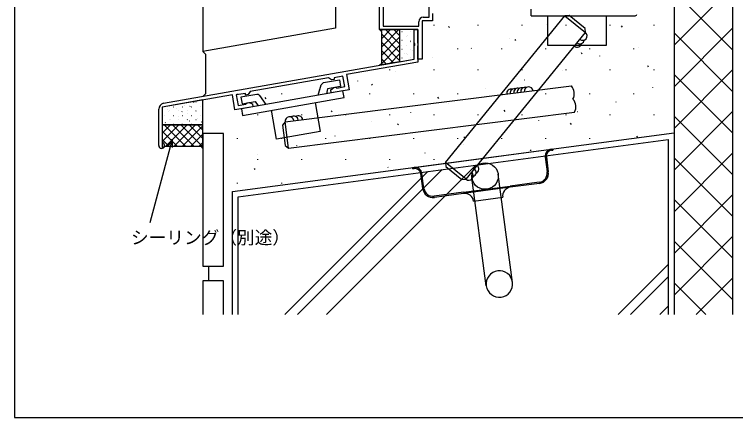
# Model space of a CAD drawing. Units: millimetres, scale not verified. Extents: x -437 to 438, y -344 to 341.
# Drawn here: x -436.8 to -191.9, y -343.7 to -206.8 of the extents above; entities that cross this region are included whole.
import ezdxf
from ezdxf.enums import TextEntityAlignment as Align

# ---------------------------------------------------------------- set-up
doc = ezdxf.new("R2010")
doc.units = ezdxf.units.MM
doc.header["$LTSCALE"] = 2
for name, color, linetype in [('0-2_YKK_11', 7, 'Continuous'), ('0-4_YKK_12', 2, 'Continuous'), ('0-5_YKK_13', 4, 'Continuous'), ('0-7_YKK_D', 6, 'Continuous'), ('0-8_YKK_ZWAK', 7, 'Continuous'), ('0-9_YSS_K', 3, 'Continuous')]:
    doc.layers.add(name, color=color, linetype=linetype)
doc.styles.add('ＭＳ ゴシック', font='')
doc.styles.get('ＭＳ ゴシック').set_extended_font_data('MS Gothic')

msp = doc.modelspace()

# ---------------------------------------------------------------- linework, layer by layer
at = {"layer": '0-2_YKK_11'}
for p, q in [((-311.885, -211.987), (-312.343, -212.444)), ((-306.228, -211.987), (-312.05, -217.809)), ((-309.056, -211.987), (-312.05, -214.98)), ((-306, -216.757), (-310.771, -211.987)), ((-306, -213.929), (-307.942, -211.987)), ((-305.225, -212.607), (-305.175, -212.607)), ((-302.185, -212.607), (-302.135, -212.607)), ((-306, -219.585), (-312.05, -213.535)), ((-306, -214.587), (-312.05, -220.637)), ((-303.8, -214.222), (-303.75, -214.222)), ((-303.293, -213.902), (-303.284, -213.899)), ((-306, -217.416), (-312.62, -224.035)), ((-306, -222.414), (-312.05, -216.364)), ((-305.438, -217.503), (-305.428, -217.499)), ((-305.225, -215.597), (-305.175, -215.597)), ((-303.8, -217.212), (-303.75, -217.212)), ((-302.366, -215.918), (-302.283, -215.863)), ((-302.317, -216.398), (-302.308, -216.394)), ((-302.185, -215.597), (-302.135, -215.597)), ((-301, -217.445), (-300.88, -217.262)), ((-308.018, -223.224), (-312.05, -219.192)), ((-306, -220.244), (-309.186, -223.43)), ((-305.225, -218.587), (-305.175, -218.587)), ((-304.462, -219.998), (-304.452, -219.995)), ((-303.8, -220.202), (-303.75, -220.202)), ((-303.251, -220.421), (-303.167, -220.366)), ((-302.185, -218.587), (-302.135, -218.587)), ((-301.671, -219.01), (-301.662, -219.006)), ((-310.423, -223.648), (-312.05, -222.021)), ((-305.225, -221.577), (-305.175, -221.577)), ((-302.185, -221.577), (-302.135, -221.577)), ((-301.073, -221.639), (-301.068, -221.637)), ((-375.914, -236.776), (-375.905, -236.773)), ((-375.15, -236.527), (-375.1, -236.527)), ((-387.8, -251.291), (-387.8, -238.969)), ((-384.746, -239.099), (-384.663, -239.044)), ((-384.568, -239.841), (-384.558, -239.837)), ((-384.27, -239.517), (-384.22, -239.517)), ((-382.845, -238.142), (-382.795, -238.142)), ((-381.778, -238.853), (-381.768, -238.849)), ((-381.23, -239.517), (-381.18, -239.517)), ((-379.943, -239.838), (-379.86, -239.783)), ((-379.805, -238.142), (-379.755, -238.142)), ((-379.034, -237.881), (-379.025, -237.878)), ((-378.19, -239.517), (-378.14, -239.517)), ((-377.254, -238.058), (-377.171, -238.003)), ((-376.765, -238.142), (-376.715, -238.142)), ((-375.268, -239.388), (-375.259, -239.385)), ((-375.15, -239.517), (-375.1, -239.517)), ((-373.725, -238.142), (-373.675, -238.142)), ((-385.885, -241.132), (-385.835, -241.132)), ((-382.845, -241.132), (-382.795, -241.132)), ((-381.179, -241.481), (-381.169, -241.478)), ((-379.805, -241.132), (-379.755, -241.132)), ((-378.058, -240.377), (-378.049, -240.373)), ((-376.765, -241.132), (-376.715, -241.132)), ((-374.669, -242.017), (-374.66, -242.014)), ((-373.725, -241.132), (-373.675, -241.132)), ((-372.805, -244.291), (-386.6, -244.291)), ((-386.6, -247.1), (-383.791, -244.291)), ((-386.6, -249.928), (-380.963, -244.291)), ((-378.701, -251.541), (-385.951, -244.291)), ((-385.885, -244.122), (-385.835, -244.122)), ((-385.63, -243.602), (-385.547, -243.547)), ((-385.385, -251.541), (-378.135, -244.291)), ((-384.27, -242.507), (-384.22, -242.507)), ((-383.922, -242.453), (-383.912, -242.449)), ((-375.872, -251.541), (-383.122, -244.291)), ((-382.845, -244.122), (-382.795, -244.122)), ((-382.556, -251.541), (-375.306, -244.291)), ((-381.23, -242.507), (-381.18, -242.507)), ((-380.752, -244.291), (-380.744, -244.286)), ((-372.805, -251.78), (-380.294, -244.291)), ((-380.203, -243.977), (-380.193, -243.973)), ((-379.805, -244.122), (-379.755, -244.122)), ((-379.728, -251.541), (-372.805, -244.618)), ((-378.19, -242.507), (-378.14, -242.507)), ((-378.138, -242.561), (-378.055, -242.506)), ((-372.805, -248.952), (-377.465, -244.291)), ((-377.412, -242.989), (-377.403, -242.985)), ((-376.765, -244.122), (-376.715, -244.122)), ((-375.15, -242.507), (-375.1, -242.507)), ((-372.805, -246.123), (-374.637, -244.291)), ((-373.725, -244.122), (-373.675, -244.122)), ((-373.336, -243.3), (-373.252, -243.245)), ((-381.529, -251.541), (-386.6, -246.47)), ((-384.358, -251.541), (-386.6, -249.298)), ((-376.899, -251.541), (-372.805, -247.446)), ((-386.518, -252.209), (-386.6, -252.127)), ((-374.071, -251.541), (-372.805, -250.275))]:
    msp.add_line(p, q, dxfattribs=at)
for points in [[(-294.8, -206.459), (-294.8, -208.987), (-298.3, -208.987), (-298.3, -221.987), (-299.8, -221.987), (-299.8, -217.445), (-299.68, -217.262), (-299.68, -216.712), (-299.8, -216.528), (-299.8, -211.987), (-312.8, -211.987), (-312.8, -199.987)], [(-298, -207.787), (-296, -207.787), (-296, -200.95), (-302.779, -201.187), (-311.6, -201.187), (-311.6, -210.787)], [(-311.6, -210.787), (-299.5, -210.787), (-299.5, -209.287)], [(-301, -216.528), (-301, -211.987), (-299.8, -211.987), (-299.8, -222.993), (-324.001, -227.26), (-323.098, -232.381), (-329.204, -233.458), (-329.377, -232.473), (-328.381, -231.637), (-327.718, -231.52), (-327.492, -231.658), (-327.266, -231.796), (-324.604, -231.326), (-325.229, -227.781), (-328.247, -228.313), (-328.247, -228.872), (-329.122, -229.026), (-330.107, -228.337), (-356.696, -233.025), (-357.386, -234.01), (-358.374, -234.184), (-358.374, -233.625), (-361.47, -234.171), (-360.845, -237.717), (-358.183, -237.247), (-358.018, -237.041), (-357.853, -236.834), (-357.189, -236.717), (-355.967, -237.161), (-355.794, -238.146), (-361.899, -239.223), (-362.802, -234.102), (-386.6, -238.298), (-386.6, -250.091), (-386.416, -250.368)], [(-386.148, -237), (-301, -221.986), (-301, -217.445)], [(-300.88, -217.262), (-300.88, -216.712), (-301, -216.528)], [(-386.6, -244.291), (-386.6, -252.291), (-385.85, -251.541), (-373.555, -251.541), (-372.805, -252.291), (-372.805, -244.291)]]:
    msp.add_lwpolyline(points, dxfattribs=at)
for points in [[(-306, -211.987), (-306, -222.868), (-312.8, -224.067), (-312.05, -223.317), (-312.05, -212.737), (-312.8, -211.987)], [(-306, -211.987), (-306, -222.868), (-301, -221.987), (-301, -211.987)], [(-372.805, -235.865), (-386.6, -238.298), (-386.6, -244.291), (-372.805, -244.291)]]:
    msp.add_lwpolyline(points, close=True, dxfattribs=at)
for centre, radius, start, end in [((-298, -209.287), 1.5, 90.00001, 179.99999), ((-385.8, -238.969), 2, 99.99999, 180.00002), ((-386.8, -251.291), 1, 180.00002, 67.38012)]:
    msp.add_arc(centre, radius, start, end, dxfattribs=at)
at = {"layer": '0-4_YKK_12'}
msp.add_lwpolyline([(-312.8, -211.687), (-312.8, -211.987), (-312.5, -211.987)], dxfattribs=at)
at = {"layer": '0-5_YKK_13'}
for p, q in [((-261.3, -207.286), (-261.3, -204.986)), ((-261.3, -207.286), (-226.3, -207.287)), ((-235.8, -217.287), (-235.8, -207.287)), ((-331.851, -229.964), (-326.434, -229.009)), ((-351.362, -237.365), (-353.511, -234.393)), ((-301.094, -258.759), (-254.506, -252.547)), ((-254.506, -252.547), (-254.011, -252.481)), ((-254.454, -252.944), (-253.958, -252.878)), ((-254.011, -252.481), (-253.958, -252.878)), ((-256.568, -255.244), (-255.894, -260.299)), ((-256.172, -255.191), (-255.498, -260.246)), ((-301.59, -258.825), (-301.094, -258.759)), ((-301.537, -259.222), (-301.59, -258.825)), ((-301.537, -259.222), (-301.041, -259.156)), ((-298.12, -265.929), (-298.795, -260.874)), ((-297.724, -265.876), (-298.398, -260.821)), ((-267.644, -297.78), (-272.534, -261.105)), ((-276.565, -298.97), (-281.455, -262.294)), ((-258.557, -263.781), (-268.47, -265.103)), ((-258.504, -264.178), (-268.417, -265.499)), ((-284.329, -267.218), (-268.47, -265.103)), ((-268.417, -265.499), (-284.276, -267.614)), ((-284.329, -267.218), (-294.241, -268.539)), ((-284.276, -267.614), (-294.189, -268.936)), ((-280.906, -270.191), (-270.994, -268.87))]:
    msp.add_line(p, q, dxfattribs=at)
for points in [[(-255.8, -207.287), (-255.8, -217.287), (-235.8, -217.287)], [(-333.635, -234.239), (-332.633, -230.711), (-331.851, -229.964)], [(-326.434, -229.009), (-326.035, -231.274), (-330.466, -232.056), (-330.878, -233.753)], [(-354.501, -233.958), (-359.918, -234.913), (-359.518, -237.178), (-355.087, -236.397), (-354.021, -237.834)], [(-334.713, -236.765), (-332.977, -246.613), (-347.749, -249.217), (-349.485, -239.369)]]:
    msp.add_lwpolyline(points, dxfattribs=at)
msp.add_lwpolyline([(-325.264, -232.763), (-359.733, -238.841), (-359.333, -241.106), (-324.865, -235.028)], close=True, dxfattribs=at)
msp.add_circle((-276.994, -261.7), 4.5, dxfattribs=at)
for centre, radius, start, end in [((-226.3, -206.287), 1, 270, 328.29252), ((-354.36, -234.982), 1.034, 34.76283, 97.857), ((-254.189, -254.926), 2.4, 97.59464, 187.59464), ((-254.189, -254.926), 2, 97.59464, 187.59464), ((-300.777, -261.138), 2.4, 7.59464, 97.59464), ((-300.777, -261.138), 2, 7.59464, 97.59464), ((-258.967, -260.708), 3.1, 277.59464, 7.59464), ((-258.967, -260.708), 3.5, 277.59464, 7.59464), ((-294.651, -265.466), 3.5, 187.59464, 277.59464), ((-294.651, -265.466), 3.1, 187.59464, 277.59464), ((-268.02, -268.473), 3, 97.59464, 187.59464), ((-283.88, -270.588), 3, 7.59464, 97.59464), ((-272.104, -298.375), 4.5, 7.59464, 187.59464), ((-272.104, -298.375), 4.5, 187.59464, 7.59464)]:
    msp.add_arc(centre, radius, start, end, dxfattribs=at)
at = {"layer": '0-7_YKK_D'}
for points in [[(-383.231, -249.305), (-383.891, -251.768), (-390.808, -277.567)], [(-384.551, -251.591), (-383.231, -249.305), (-383.231, -251.945)]]:
    msp.add_lwpolyline(points, dxfattribs=at)
at = {"layer": '0-8_YKK_ZWAK'}
msp.add_line((-436.8, 306.3), (-436.8, -343.7), dxfattribs=at)
msp.add_lwpolyline([(-436.8, -343.7), (438.2, -343.7), (438.2, 306.3)], dxfattribs=at)
at = {"layer": '0-9_YSS_K'}
for p, q in [((-372.8, -25.987), (-372.8, -219.415)), ((-192.8, -308.7), (-192.8, -176.987)), ((-212.8, -196.487), (-212.8, -246.987)), ((-212.8, -217.263), (-192.8, -197.263)), ((-192.8, -218.899), (-212.8, -198.899)), ((-290.404, -257.074), (-249.854, -207.27)), ((-242.972, -207.203), (-242.955, -207.25)), ((-294.434, -210.392), (-294.434, -210.59)), ((-279.484, -210.34), (-279.484, -210.59)), ((-264.534, -210.34), (-264.534, -210.59)), ((-256.116, -210.198), (-256.1, -210.245)), ((-249.584, -210.34), (-249.584, -210.59)), ((-234.634, -210.34), (-234.634, -210.59)), ((-219.684, -210.34), (-219.684, -210.59)), ((-289.387, -210.879), (-289.111, -211.296)), ((-283.425, -262.757), (-242.875, -212.953)), ((-230.739, -210.699), (-230.463, -211.116)), ((-212.8, -231.405), (-192.8, -211.405)), ((-192.8, -233.042), (-212.8, -213.042)), ((-268.593, -215.077), (-268.577, -215.125)), ((-266.871, -215.302), (-266.595, -215.718)), ((-224.971, -217.924), (-224.954, -217.971)), ((-371.8, -220.415), (-372.8, -219.415)), ((-286.359, -218.415), (-286.359, -218.665)), ((-281.654, -218.308), (-281.637, -218.355)), ((-271.409, -218.415), (-271.409, -218.665)), ((-256.459, -218.415), (-256.459, -218.665)), ((-244.355, -219.724), (-244.079, -220.141)), ((-241.509, -218.415), (-241.509, -218.665)), ((-226.559, -218.415), (-226.559, -218.665)), ((-371.8, -233.646), (-371.8, -220.415)), ((-294.799, -221.302), (-294.782, -221.349)), ((-238.115, -220.919), (-238.099, -220.966)), ((-221.839, -224.146), (-221.563, -224.563)), ((-309.384, -225.54), (-309.384, -225.79)), ((-307.275, -226.182), (-307.259, -226.229)), ((-294.434, -225.54), (-294.434, -225.79)), ((-279.484, -225.54), (-279.484, -225.79)), ((-264.534, -225.54), (-264.534, -225.79)), ((-250.592, -225.798), (-250.575, -225.846)), ((-249.584, -225.54), (-249.584, -225.79)), ((-234.634, -225.54), (-234.634, -225.79)), ((-219.684, -225.54), (-219.684, -225.79)), ((-212.8, -245.547), (-192.8, -225.547)), ((-192.8, -247.184), (-212.8, -227.184)), ((-320.336, -229.412), (-320.32, -229.459)), ((-263.653, -229.029), (-263.636, -229.076)), ((-344.88, -243.256), (-247.683, -231.101)), ((-333.481, -232.406), (-333.464, -232.453)), ((-315.598, -230.471), (-315.322, -230.887)), ((-276.797, -232.023), (-276.781, -232.07)), ((-220.114, -231.64), (-220.097, -231.687)), ((-371.8, -233.646), (-372.8, -234.646)), ((-361.109, -233.803), (-361.109, -233.865)), ((-351.73, -235.073), (-351.454, -235.49)), ((-346.159, -233.615), (-346.159, -233.865)), ((-331.209, -233.615), (-331.209, -233.865)), ((-316.259, -233.615), (-316.259, -233.865)), ((-301.309, -233.615), (-301.309, -233.865)), ((-293.082, -234.893), (-292.806, -235.31)), ((-286.359, -233.615), (-286.359, -233.865)), ((-271.409, -233.615), (-271.409, -233.865)), ((-256.459, -233.615), (-256.459, -233.865)), ((-241.509, -233.615), (-241.509, -233.865)), ((-226.559, -233.615), (-226.559, -233.865)), ((-345.957, -237.286), (-345.941, -237.333)), ((-289.274, -236.903), (-289.257, -236.95)), ((-232.591, -236.519), (-232.574, -236.567)), ((-329.214, -239.495), (-328.938, -239.912)), ((-270.566, -239.315), (-270.29, -239.732)), ((-245.652, -239.75), (-245.635, -239.797)), ((-212.8, -259.689), (-192.8, -239.689)), ((-359.018, -240.516), (-359.002, -240.563)), ((-354.234, -240.74), (-354.234, -240.99)), ((-343.763, -252.187), (-246.566, -240.032)), ((-339.284, -240.74), (-339.284, -240.99)), ((-324.334, -240.74), (-324.334, -240.99)), ((-309.384, -240.74), (-309.384, -240.99)), ((-302.335, -240.133), (-302.318, -240.18)), ((-294.434, -240.74), (-294.434, -240.99)), ((-279.484, -240.74), (-279.484, -240.99)), ((-264.534, -240.74), (-264.534, -240.99)), ((-249.584, -240.74), (-249.584, -240.99)), ((-234.634, -240.74), (-234.634, -240.99)), ((-219.684, -240.74), (-219.684, -240.99)), ((-192.8, -261.326), (-212.8, -241.326)), ((-315.479, -243.127), (-315.463, -243.174)), ((-306.698, -243.917), (-306.422, -244.334)), ((-258.796, -242.744), (-258.779, -242.791)), ((-248.05, -243.737), (-247.774, -244.154)), ((-361.109, -248.815), (-361.109, -249.065)), ((-346.159, -248.815), (-346.159, -249.065)), ((-331.209, -248.815), (-331.209, -249.065)), ((-327.956, -248.007), (-327.939, -248.054)), ((-316.259, -248.815), (-316.259, -249.065)), ((-301.309, -248.815), (-301.309, -249.065)), ((-286.359, -248.815), (-286.359, -249.065)), ((-284.182, -248.339), (-283.906, -248.756)), ((-271.409, -248.815), (-271.409, -249.065)), ((-271.273, -247.624), (-271.256, -247.671)), ((-256.459, -248.815), (-256.459, -249.065)), ((-241.509, -248.815), (-241.509, -249.065)), ((-226.559, -248.815), (-226.559, -248.821)), ((-225.534, -248.159), (-225.258, -248.576)), ((-341.017, -251.237), (-341, -251.284)), ((-284.334, -250.854), (-284.317, -250.901)), ((-354.161, -254.232), (-354.145, -254.279)), ((-297.478, -253.848), (-297.461, -253.895)), ((-261.666, -252.761), (-261.39, -253.178)), ((-212.8, -273.831), (-192.8, -253.831)), ((-354.234, -255.94), (-354.234, -256.19)), ((-339.284, -255.94), (-339.284, -256.19)), ((-324.334, -255.94), (-324.334, -256.19)), ((-309.384, -255.94), (-309.384, -256.19)), ((-294.434, -255.94), (-294.434, -256.19)), ((-192.8, -275.468), (-212.8, -255.468)), ((-355.425, -259.086), (-355.149, -259.503)), ((-340.717, -308.7), (-291.516, -259.5)), ((-330.817, -308.7), (-280.094, -257.977)), ((-309.955, -258.728), (-309.938, -258.775)), ((-344.959, -308.7), (-296.412, -260.152)), ((-361.109, -264.015), (-361.109, -264.265)), ((-346.159, -264.015), (-346.159, -264.265)), ((-212.8, -287.973), (-192.8, -267.973)), ((-192.8, -289.61), (-212.8, -269.61)), ((-212.8, -302.115), (-192.8, -282.115)), ((-192.8, -303.752), (-212.8, -283.752)), ((-370.8, -297.291), (-370.8, -292.291)), ((-231.822, -308.7), (-214.8, -291.678)), ((-227.58, -308.7), (-214.8, -295.921)), ((-205.243, -308.7), (-192.8, -296.258)), ((-201.995, -308.7), (-212.8, -297.894)), ((-217.68, -308.7), (-214.8, -305.82))]:
    msp.add_line(p, q, dxfattribs=at)
for points in [[(-327.8, -25.987), (-327.8, -211.48), (-372.8, -219.415)], [(-362.8, -308.7), (-362.8, -266.987), (-212.8, -246.987), (-212.8, -308.7)], [(-360.8, -308.7), (-360.8, -268.738), (-214.8, -249.271), (-214.8, -308.7)], [(-365.8, -308.7), (-365.8, -297.291), (-372.8, -297.291), (-372.8, -308.7)]]:
    msp.add_lwpolyline(points, dxfattribs=at)
for points in [[(-249.854, -207.271), (-242.874, -212.953), (-243.019, -211.547), (-248.447, -207.127)], [(-343.763, -252.187), (-344.88, -243.256), (-345.748, -244.372), (-344.88, -251.318)], [(-365.8, -247.291), (-372.8, -247.291), (-372.8, -292.291), (-365.8, -292.291)], [(-283.425, -262.757), (-290.404, -257.074), (-290.26, -258.481), (-284.832, -262.901)]]:
    msp.add_lwpolyline(points, close=True, dxfattribs=at)
for centre, radius, start, end in [((-243.821, -214.117), 1.5, 230.84606, 50.84604), ((-245.715, -216.444), 1.5, 230.84606, 350.84607), ((-244.768, -215.281), 1.5, 230.84606, 350.84607), ((-268.143, -233.66), 1.5, 73.54993, 187.1281), ((-266.952, -233.511), 1.5, 73.54993, 187.1281), ((-265.761, -233.362), 1.5, 73.54993, 187.1281), ((-264.571, -233.213), 1.5, 73.54993, 187.1281), ((-263.38, -233.064), 1.5, 73.54993, 187.1281), ((-262.189, -232.915), 1.5, 7.1281, 187.1281), ((-250.685, -233.744), 4, 332.89926, 41.35695), ((-250.127, -238.21), 4, 332.89926, 41.35695), ((-343.392, -243.07), 1.5, 7.12811, 187.12809), ((-341.903, -242.884), 1.5, 7.12811, 127.12812), ((-340.415, -242.698), 1.5, 7.12811, 127.12812), ((-281.531, -260.43), 1.5, 290.84604, 50.84605), ((-280.584, -259.267), 1.5, 290.84604, 50.84605), ((-282.478, -261.594), 1.5, 230.84607, 50.84605)]:
    msp.add_arc(centre, radius, start, end, dxfattribs=at)

# ---------------------------------------------------------------- texts
at = {"layer": '0-7_YKK_D', "style": 'ＭＳ ゴシック'}
msp.add_text('シーリング（別途）', height=4.399, dxfattribs=at).set_placement((-397.219, -286.104), align=Align.BOTTOM_LEFT)

doc.saveas('drawing.dxf')
